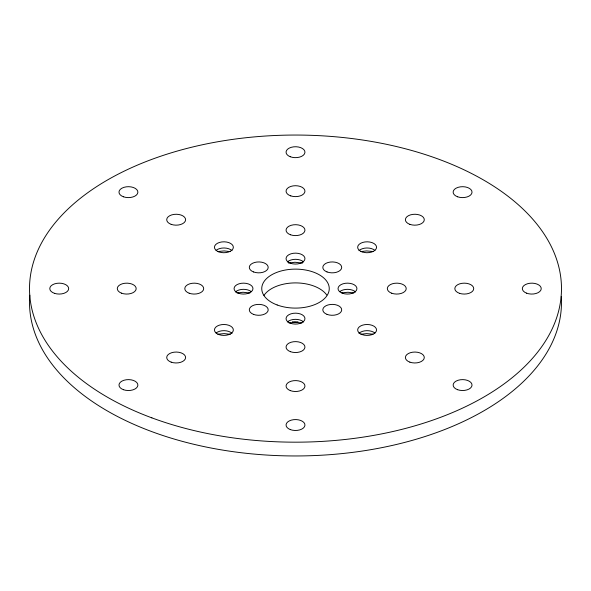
<?xml version="1.0" encoding="UTF-8"?>
<svg xmlns="http://www.w3.org/2000/svg" width="591" height="591" viewBox="0 0 591 591"><rect width="100%" height="100%" fill="white"/><g stroke="black" fill="none" stroke-linecap="round" stroke-linejoin="round"><path stroke-width="0.89" d="M217.813 251.544L224.159 250.916L230.305 251.618M288.526 263.076L294.946 262.249L302.474 263.076M237.006 292.988L242.967 292.264L249.927 292.959M217.813 334.225L224.159 333.597L230.305 334.299M288.992 322.996L294.946 322.272L301.905 322.974M360.887 251.574L366.553 250.924L373.047 251.515M360.887 334.255L366.553 333.605L373.047 334.196M341.539 292.855L348.033 292.264L353.891 292.959M561.28 296.423A265.987 153.564 0 0 1 294.444 455.957A265.987 153.564 0 0 1 29.809 295.204M298.019 321.822A33.753 19.488 0 0 1 292.375 321.792M263.97 295.434A33.753 19.488 0 0 1 295.101 282.904A33.753 19.488 0 0 1 326.734 294.998M287.366 322.014A9.449 5.459 0 0 1 303.634 322.014M216.077 333.051A9.449 5.459 0 0 1 232.034 333.346M216.077 250.377A9.449 5.459 0 0 1 232.034 250.665M358.966 250.665A9.449 5.459 0 0 1 374.923 250.377M358.966 333.346A9.449 5.459 0 0 1 374.923 333.051M235.381 292.006A9.449 5.459 0 0 1 251.338 291.718M287.366 261.99A9.449 5.459 0 0 1 303.634 261.99M339.662 291.718A9.449 5.459 0 0 1 355.619 292.006M151.88 417.867A265.987 153.564 0 0 0 561.191 295.796A265.987 153.564 0 0 0 173.429 152.175A265.987 153.564 0 0 0 151.88 417.867M277.157 304.971A33.753 19.488 0 0 0 329.209 289.605A33.753 19.488 0 0 0 280.134 271.262A33.753 19.488 0 0 0 277.157 304.971M327.037 314.382A9.449 5.459 0 0 0 341.687 310.164A9.449 5.459 0 0 0 328.042 304.949A9.449 5.459 0 0 0 327.037 314.382M327.037 271.941A9.449 5.459 0 0 0 341.687 267.723A9.449 5.459 0 0 0 328.042 262.507A9.449 5.459 0 0 0 327.037 271.941M253.524 271.941A9.449 5.459 0 0 0 268.174 267.723A9.449 5.459 0 0 0 254.529 262.507A9.449 5.459 0 0 0 253.524 271.941M253.524 314.382A9.449 5.459 0 0 0 268.174 310.164A9.449 5.459 0 0 0 254.529 304.949A9.449 5.459 0 0 0 253.524 314.382M409.858 362.15A9.449 5.459 0 0 0 424.286 357.681A9.449 5.459 0 0 0 410.376 352.701A9.449 5.459 0 0 0 409.858 362.15M457.597 389.705A9.449 5.459 0 0 0 472.024 385.243A9.449 5.459 0 0 0 458.106 380.264A9.449 5.459 0 0 0 457.597 389.705M526.551 293.158A9.449 5.459 0 0 0 541.216 288.955A9.449 5.459 0 0 0 527.578 283.724A9.449 5.459 0 0 0 526.551 293.158M459.547 293.335A9.449 5.459 0 0 0 473.723 288.607A9.449 5.459 0 0 0 459.547 283.887A9.449 5.459 0 0 0 459.547 293.335M457.597 196.788A9.449 5.459 0 0 0 472.024 192.319A9.449 5.459 0 0 0 458.106 187.34A9.449 5.459 0 0 0 457.597 196.788M409.858 224.351A9.449 5.459 0 0 0 424.286 219.882A9.449 5.459 0 0 0 410.376 214.902A9.449 5.459 0 0 0 409.858 224.351M290.27 156.741A9.449 5.459 0 0 0 304.934 152.537A9.449 5.459 0 0 0 291.297 147.307A9.449 5.459 0 0 0 290.27 156.741M290.772 195.894A9.449 5.459 0 0 0 304.949 191.174A9.449 5.459 0 0 0 290.772 186.446A9.449 5.459 0 0 0 290.772 195.894M123.445 196.788A9.449 5.459 0 0 0 137.873 192.319A9.449 5.459 0 0 0 123.955 187.34A9.449 5.459 0 0 0 123.445 196.788M171.183 224.351A9.449 5.459 0 0 0 185.604 219.882A9.449 5.459 0 0 0 171.693 214.902A9.449 5.459 0 0 0 171.183 224.351M54.498 293.335A9.449 5.459 0 0 0 68.674 288.607A9.449 5.459 0 0 0 54.498 283.887A9.449 5.459 0 0 0 54.498 293.335M121.495 293.158A9.449 5.459 0 0 0 136.159 288.955A9.449 5.459 0 0 0 122.529 283.724A9.449 5.459 0 0 0 121.495 293.158M123.445 389.705A9.449 5.459 0 0 0 137.873 385.243A9.449 5.459 0 0 0 123.955 380.264A9.449 5.459 0 0 0 123.445 389.705M171.183 362.15A9.449 5.459 0 0 0 185.604 357.681A9.449 5.459 0 0 0 171.693 352.701A9.449 5.459 0 0 0 171.183 362.15M290.27 429.568A9.449 5.459 0 0 0 304.934 425.365A9.449 5.459 0 0 0 291.297 420.135A9.449 5.459 0 0 0 290.27 429.568M290.27 390.592A9.449 5.459 0 0 0 304.934 386.388A9.449 5.459 0 0 0 291.297 381.165A9.449 5.459 0 0 0 290.27 390.592M290.454 351.689A9.449 5.459 0 0 0 304.941 347.286A9.449 5.459 0 0 0 291.097 342.248A9.449 5.459 0 0 0 290.454 351.689M391.722 293.225A9.449 5.459 0 0 0 406.209 288.822A9.449 5.459 0 0 0 392.365 283.783A9.449 5.459 0 0 0 391.722 293.225M290.454 234.76A9.449 5.459 0 0 0 304.941 230.357A9.449 5.459 0 0 0 291.097 225.319A9.449 5.459 0 0 0 290.454 234.76M189.194 293.225A9.449 5.459 0 0 0 203.681 288.822A9.449 5.459 0 0 0 189.837 283.783A9.449 5.459 0 0 0 189.194 293.225M290.521 323.262A9.449 5.459 0 0 0 304.949 318.793A9.449 5.459 0 0 0 291.031 313.814A9.449 5.459 0 0 0 290.521 323.262M218.914 334.587A9.449 5.459 0 0 0 233.342 330.118A9.449 5.459 0 0 0 219.431 325.139A9.449 5.459 0 0 0 218.914 334.587M362.12 334.587A9.449 5.459 0 0 0 376.548 330.118A9.449 5.459 0 0 0 362.638 325.139A9.449 5.459 0 0 0 362.12 334.587M362.12 251.906A9.449 5.459 0 0 0 376.548 247.444A9.449 5.459 0 0 0 362.638 242.458A9.449 5.459 0 0 0 362.12 251.906M218.914 251.906A9.449 5.459 0 0 0 233.342 247.444A9.449 5.459 0 0 0 219.431 242.458A9.449 5.459 0 0 0 218.914 251.906M342.499 293.247A9.449 5.459 0 0 0 356.927 288.785A9.449 5.459 0 0 0 343.016 283.798A9.449 5.459 0 0 0 342.499 293.247M290.521 263.239A9.449 5.459 0 0 0 304.949 258.769A9.449 5.459 0 0 0 291.031 253.79A9.449 5.459 0 0 0 290.521 263.239M238.535 293.247A9.449 5.459 0 0 0 252.963 288.785A9.449 5.459 0 0 0 239.052 283.798A9.449 5.459 0 0 0 238.535 293.247"/></g></svg>
